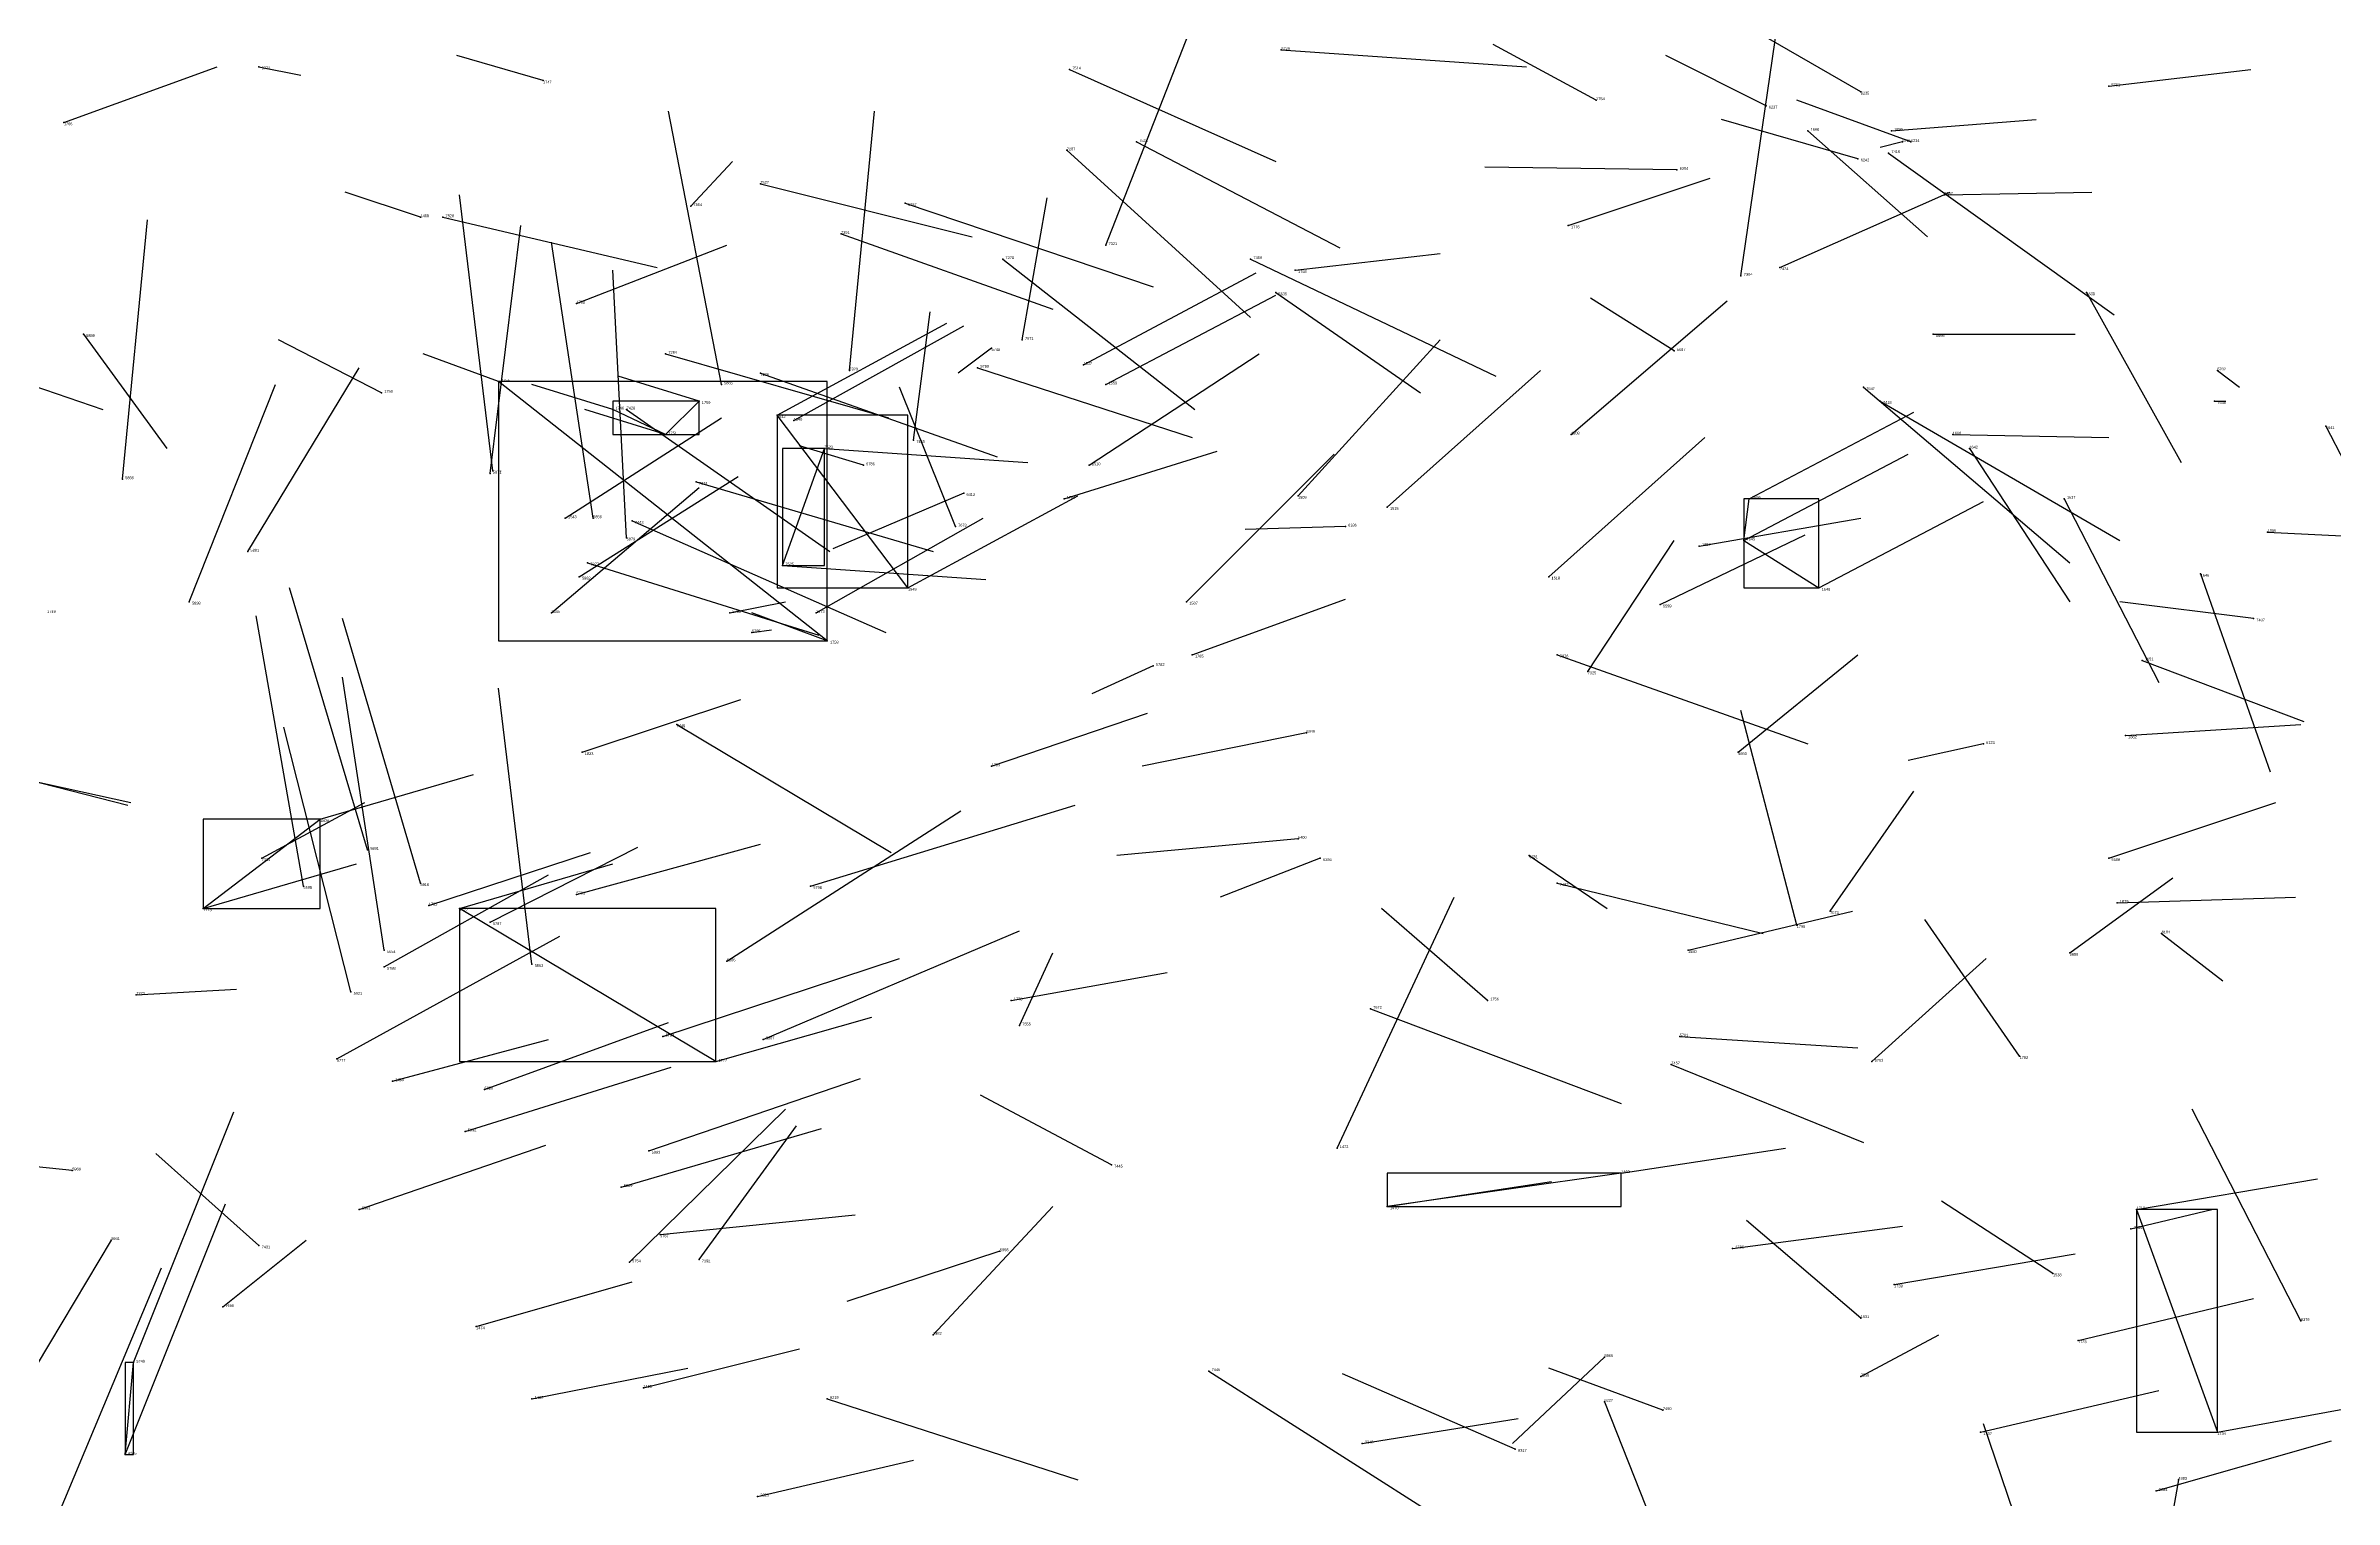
# Model space of a CAD drawing. Extents: x 59.1 to 70.8, y 600.3 to 605.1.
# Drawn here: x 65.416 to 66.237, y 603.848 to 604.37 of the extents above; entities that cross this region are included whole.
import ezdxf

# ---------------------------------------------------------------- set-up
doc = ezdxf.new("R2010")
doc.units = 0
for name, color, linetype in [('Clients', 3, 'CONTINUOUS'), ('Facilities', 3, 'CONTINUOUS'), ('Facilities_lines', 3, 'CONTINUOUS'), ('Min_max_boxes', 1, 'CONTINUOUS'), ('Normals', 1, 'CONTINUOUS'), ('Source_points', 5, 'CONTINUOUS'), ('Text', 3, 'CONTINUOUS')]:
    doc.layers.add(name, color=color, linetype=linetype)

msp = doc.modelspace()

# ---------------------------------------------------------------- linework, layer by layer
at = {"layer": 'Clients', "color": 5}
for p in [(65.578, 604.249, 448.12), (65.619, 604.239, 448.175), (65.65, 604.242, 448.258), (65.678, 604.237, 453.11), (65.695, 604.225, 459.236), (66.027, 604.207, 452.821), (66.052, 604.175, 452.871), (65.514, 604.092, 449.782), (65.564, 604.06, 449.719), (65.897, 603.953, 449.415), (65.447, 603.897, 456.774), (66.195, 603.872, 449.218)]:
    msp.add_point(p, dxfattribs=at)
at = {"layer": 'Facilities', "color": 3}
for p in [(65.492, 604.362, 454.854), (65.783, 604.361, 459.097), (65.859, 604.368, 455.672), (65.594, 604.357, 448.176), (66.067, 604.353, 457.383), (66.156, 604.355, 453.705), (65.972, 604.35, 448.354), (66.033, 604.348, 457.433), (65.422, 604.342, 449.6), (66.048, 604.339, 452.755), (66.078, 604.339, 449.486), (65.782, 604.332, 458.79), (65.807, 604.335, 459.158), (66.066, 604.329, 457.055), (66.077, 604.331, 460.381), (66.082, 604.335, 454.97), (66.085, 604.335, 457.016), (65.672, 604.32, 459.078), (66.001, 604.325, 456.969), (65.647, 604.312, 462.755), (65.724, 604.313, 454.578), (66.097, 604.316, 449.425), (65.55, 604.308, 447.998), (65.558, 604.308, 459.004), (65.962, 604.305, 449.51), (65.701, 604.302, 458.85), (65.796, 604.298, 462.051), (65.759, 604.293, 458.785), (65.848, 604.293, 460.836), (65.864, 604.289, 449.218), (66.024, 604.287, 462.004), (66.038, 604.29, 460.194), (65.857, 604.281, 453.94), (66.148, 604.281, 452.707), (65.606, 604.277, 449.58), (65.429, 604.266, 454.482), (65.766, 604.264, 460.349), (66.093, 604.266, 453.753), (65.638, 604.259, 458.89), (65.75, 604.254, 454.58), (65.755, 604.261, 454.812), (65.788, 604.255, 453.085), (66, 604.26, 453.698), (65.658, 604.248, 453.472), (65.672, 604.252, 458.762), (65.704, 604.253, 462.03), (65.796, 604.248, 453.016), (66.068, 604.247, 459.128), (66.195, 604.253, 454.879), (65.536, 604.245, 448.245), (65.624, 604.239, 461.219), (66.074, 604.242, 460.296), (66.194, 604.242, 462.681), (65.638, 604.23, 448.2), (65.684, 604.235, 453.041), (65.963, 604.23, 452.903), (66.1, 604.23, 452.839), (66.234, 604.233, 452.658), (65.727, 604.228, 460.316), (66.106, 604.225, 452.767), (65.443, 604.214, 453.3), (65.575, 604.216, 453.296), (65.576, 604.217, 453.369), (65.649, 604.213, 458.841), (65.709, 604.219, 454.819), (65.79, 604.219, 452.956), (65.745, 604.209, 457.13), (65.781, 604.207, 449.341), (65.865, 604.208, 452.961), (66.14, 604.207, 452.703), (65.602, 604.2, 453.157), (65.612, 604.2, 453.409), (65.626, 604.199, 461.757), (65.742, 604.197, 460.409), (65.882, 604.197, 457.423), (65.897, 604.204, 452.889), (65.624, 604.193, 453.31), (66.009, 604.19, 449.4), (66.025, 604.192, 452.847), (66.213, 604.195, 449.151), (65.488, 604.188, 453.24), (65.61, 604.184, 458.891), (65.68, 604.183, 459.224), (66.189, 604.18, 452.641), (65.607, 604.179, 453.227), (65.725, 604.175, 453.09), (65.955, 604.179, 452.932), (65.467, 604.17, 453.247), (65.597, 604.166, 453.225), (65.661, 604.166, 454.799), (65.692, 604.166, 453.071), (65.825, 604.17, 452.953), (65.995, 604.169, 453.996), (66.208, 604.164, 460.682), (65.669, 604.159, 454.729), (65.696, 604.156, 448.106), (65.827, 604.151, 449.418), (65.958, 604.151, 460.617), (66.168, 604.149, 452.718), (65.813, 604.147, 454.728), (65.969, 604.145, 462.154), (65.642, 604.126, 461.266), (65.868, 604.123, 457.012), (65.608, 604.116, 449.748), (66.023, 604.116, 453.969), (66.111, 604.119, 457.513), (66.162, 604.122, 449.285), (65.755, 604.111, 449.536), (65.865, 604.085, 456.934), (65.493, 604.078, 462.518), (65.531, 604.081, 454.099), (65.873, 604.078, 457.363), (65.948, 604.079, 454.596), (66.156, 604.078, 453.88), (65.508, 604.068, 453.95), (65.55, 604.069, 454.18), (65.606, 604.065, 454.736), (65.69, 604.068, 454.404), (65.958, 604.069, 460.69), (65.472, 604.06, 449.769), (65.553, 604.061, 449.594), (66.056, 604.059, 462.105), (66.159, 604.062, 449.129), (65.575, 604.055, 454.781), (66.044, 604.054, 448.521), (66.175, 604.051, 458.352), (65.537, 604.045, 453.964), (65.66, 604.041, 454.26), (66.005, 604.045, 449.371), (66.142, 604.044, 453.774), (65.537, 604.039, 454.874), (65.59, 604.04, 454.01), (65.448, 604.029, 459.244), (65.525, 604.03, 454.061), (65.762, 604.027, 449.575), (65.891, 604.024, 460.487), (65.933, 604.027, 448.23), (65.765, 604.018, 462.608), (65.637, 604.014, 454.581), (65.673, 604.013, 454.478), (66.002, 604.014, 454.495), (65.52, 604.006, 454.548), (65.656, 604.005, 449.663), (65.999, 604.004, 460.681), (66.071, 604.005, 453.886), (66.124, 604.007, 448.39), (65.54, 603.998, 449.717), (65.573, 603.995, 454.77), (65.566, 603.98, 454.714), (65.632, 603.973, 454.596), (65.798, 603.968, 460.422), (65.879, 603.974, 448.493), (65.425, 603.966, 454.509), (65.622, 603.96, 454.654), (65.981, 603.965, 449.344), (65.528, 603.952, 454.71), (66.166, 603.952, 449.179), (65.636, 603.943, 456.786), (66.164, 603.945, 462.516), (65.439, 603.941, 457.187), (65.492, 603.939, 460.458), (65.65, 603.934, 459.342), (65.758, 603.937, 457.153), (66.021, 603.938, 449.304), (65.625, 603.933, 456.759), (66.136, 603.929, 448.346), (66.079, 603.925, 449.293), (65.479, 603.917, 462.521), (65.57, 603.91, 449.675), (66.067, 603.913, 448.317), (66.225, 603.912, 454.46), (65.734, 603.907, 459.333), (66.145, 603.905, 449.219), (65.833, 603.894, 460.65), (65.975, 603.899, 457.465), (65.63, 603.888, 449.664), (66.067, 603.892, 462.663), (65.59, 603.884, 449.7), (65.696, 603.884, 458.352), (65.975, 603.883, 458.387), (65.996, 603.88, 460.68), (65.888, 603.868, 449.484), (66.11, 603.872, 449.292), (65.444, 603.864, 456.788), (65.943, 603.866, 460.621), (66.181, 603.855, 457.532), (65.671, 603.849, 449.662), (66.173, 603.851, 449.286)]:
    msp.add_point(p, dxfattribs=at)
at = {"layer": 'Facilities_lines', "color": 3}
for p, q in [((65.696, 604.156, 448.106), (65.578, 604.249, 448.12)), ((65.638, 604.23, 448.2), (65.619, 604.239, 448.175)), ((65.638, 604.23, 448.2), (65.65, 604.242, 448.258)), ((65.725, 604.175, 453.09), (65.678, 604.237, 453.11)), ((65.68, 604.183, 459.224), (65.695, 604.225, 459.236)), ((66.025, 604.192, 452.847), (66.027, 604.207, 452.821)), ((66.025, 604.192, 452.847), (66.052, 604.175, 452.871)), ((65.472, 604.06, 449.769), (65.514, 604.092, 449.782)), ((65.656, 604.005, 449.663), (65.564, 604.06, 449.719)), ((65.981, 603.965, 449.344), (65.897, 603.953, 449.415)), ((66.166, 603.952, 449.179), (66.195, 603.872, 449.218)), ((65.444, 603.864, 456.788), (65.447, 603.897, 456.774))]:
    msp.add_line(p, q, dxfattribs=at)
at = {"layer": 'Min_max_boxes', "color": 1}
for p, q in [((65.696, 604.249, 448.106), (65.578, 604.249, 448.106)), ((65.578, 604.249, 448.106), (65.578, 604.156, 448.106)), ((65.696, 604.249, 448.12), (65.578, 604.249, 448.12)), ((65.578, 604.249, 448.12), (65.578, 604.156, 448.12)), ((65.578, 604.249, 448.106), (65.578, 604.249, 448.12)), ((65.696, 604.156, 448.106), (65.696, 604.249, 448.106)), ((65.696, 604.156, 448.12), (65.696, 604.249, 448.12)), ((65.696, 604.249, 448.106), (65.696, 604.249, 448.12)), ((65.65, 604.242, 448.175), (65.619, 604.242, 448.175)), ((65.619, 604.242, 448.175), (65.619, 604.23, 448.175)), ((65.65, 604.242, 448.258), (65.619, 604.242, 448.258)), ((65.619, 604.242, 448.258), (65.619, 604.23, 448.258)), ((65.619, 604.242, 448.175), (65.619, 604.242, 448.258)), ((65.65, 604.23, 448.175), (65.65, 604.242, 448.175)), ((65.65, 604.23, 448.258), (65.65, 604.242, 448.258)), ((65.65, 604.242, 448.175), (65.65, 604.242, 448.258)), ((65.619, 604.23, 448.175), (65.65, 604.23, 448.175)), ((65.619, 604.23, 448.258), (65.65, 604.23, 448.258)), ((65.619, 604.23, 448.175), (65.619, 604.23, 448.258)), ((65.65, 604.23, 448.175), (65.65, 604.23, 448.258)), ((65.725, 604.237, 453.09), (65.678, 604.237, 453.09)), ((65.678, 604.237, 453.09), (65.678, 604.175, 453.09)), ((65.725, 604.237, 453.11), (65.678, 604.237, 453.11)), ((65.678, 604.237, 453.11), (65.678, 604.175, 453.11)), ((65.678, 604.237, 453.09), (65.678, 604.237, 453.11)), ((65.725, 604.175, 453.09), (65.725, 604.237, 453.09)), ((65.725, 604.175, 453.11), (65.725, 604.237, 453.11)), ((65.725, 604.237, 453.09), (65.725, 604.237, 453.11)), ((65.695, 604.225, 459.224), (65.68, 604.225, 459.224)), ((65.68, 604.225, 459.224), (65.68, 604.183, 459.224)), ((65.695, 604.225, 459.236), (65.68, 604.225, 459.236)), ((65.68, 604.225, 459.236), (65.68, 604.183, 459.236)), ((65.68, 604.225, 459.224), (65.68, 604.225, 459.236)), ((65.695, 604.183, 459.224), (65.695, 604.225, 459.224)), ((65.695, 604.183, 459.236), (65.695, 604.225, 459.236)), ((65.695, 604.225, 459.224), (65.695, 604.225, 459.236)), ((66.052, 604.207, 452.821), (66.025, 604.207, 452.821)), ((66.025, 604.207, 452.821), (66.025, 604.175, 452.821)), ((66.052, 604.207, 452.871), (66.025, 604.207, 452.871)), ((66.025, 604.207, 452.871), (66.025, 604.175, 452.871)), ((66.025, 604.207, 452.821), (66.025, 604.207, 452.871)), ((66.052, 604.175, 452.821), (66.052, 604.207, 452.821)), ((66.052, 604.175, 452.871), (66.052, 604.207, 452.871)), ((66.052, 604.207, 452.821), (66.052, 604.207, 452.871)), ((65.68, 604.183, 459.224), (65.695, 604.183, 459.224)), ((65.68, 604.183, 459.236), (65.695, 604.183, 459.236)), ((65.68, 604.183, 459.224), (65.68, 604.183, 459.236)), ((65.695, 604.183, 459.224), (65.695, 604.183, 459.236)), ((65.678, 604.175, 453.09), (65.725, 604.175, 453.09)), ((65.678, 604.175, 453.11), (65.725, 604.175, 453.11)), ((65.678, 604.175, 453.09), (65.678, 604.175, 453.11)), ((65.725, 604.175, 453.09), (65.725, 604.175, 453.11)), ((66.025, 604.175, 452.821), (66.052, 604.175, 452.821)), ((66.025, 604.175, 452.871), (66.052, 604.175, 452.871)), ((66.025, 604.175, 452.821), (66.025, 604.175, 452.871)), ((66.052, 604.175, 452.821), (66.052, 604.175, 452.871)), ((65.578, 604.156, 448.106), (65.696, 604.156, 448.106)), ((65.578, 604.156, 448.12), (65.696, 604.156, 448.12)), ((65.578, 604.156, 448.106), (65.578, 604.156, 448.12)), ((65.696, 604.156, 448.106), (65.696, 604.156, 448.12)), ((65.514, 604.092, 449.769), (65.472, 604.092, 449.769)), ((65.472, 604.092, 449.769), (65.472, 604.06, 449.769)), ((65.514, 604.092, 449.782), (65.472, 604.092, 449.782)), ((65.472, 604.092, 449.782), (65.472, 604.06, 449.782)), ((65.472, 604.092, 449.769), (65.472, 604.092, 449.782)), ((65.514, 604.06, 449.769), (65.514, 604.092, 449.769)), ((65.514, 604.06, 449.782), (65.514, 604.092, 449.782)), ((65.514, 604.092, 449.769), (65.514, 604.092, 449.782)), ((65.472, 604.06, 449.769), (65.514, 604.06, 449.769)), ((65.472, 604.06, 449.782), (65.514, 604.06, 449.782)), ((65.472, 604.06, 449.769), (65.472, 604.06, 449.782)), ((65.514, 604.06, 449.769), (65.514, 604.06, 449.782)), ((65.656, 604.06, 449.663), (65.564, 604.06, 449.663)), ((65.564, 604.06, 449.663), (65.564, 604.005, 449.663)), ((65.656, 604.06, 449.719), (65.564, 604.06, 449.719)), ((65.564, 604.06, 449.719), (65.564, 604.005, 449.719)), ((65.564, 604.06, 449.663), (65.564, 604.06, 449.719)), ((65.656, 604.005, 449.663), (65.656, 604.06, 449.663)), ((65.656, 604.005, 449.719), (65.656, 604.06, 449.719)), ((65.656, 604.06, 449.663), (65.656, 604.06, 449.719)), ((65.564, 604.005, 449.663), (65.656, 604.005, 449.663)), ((65.564, 604.005, 449.719), (65.656, 604.005, 449.719)), ((65.564, 604.005, 449.663), (65.564, 604.005, 449.719)), ((65.656, 604.005, 449.663), (65.656, 604.005, 449.719)), ((65.981, 603.965, 449.344), (65.897, 603.965, 449.344)), ((65.897, 603.965, 449.344), (65.897, 603.953, 449.344)), ((65.981, 603.965, 449.415), (65.897, 603.965, 449.415)), ((65.897, 603.965, 449.415), (65.897, 603.953, 449.415)), ((65.897, 603.965, 449.344), (65.897, 603.965, 449.415)), ((65.981, 603.953, 449.344), (65.981, 603.965, 449.344)), ((65.981, 603.953, 449.415), (65.981, 603.965, 449.415)), ((65.981, 603.965, 449.344), (65.981, 603.965, 449.415)), ((65.897, 603.953, 449.344), (65.981, 603.953, 449.344)), ((65.897, 603.953, 449.415), (65.981, 603.953, 449.415)), ((65.897, 603.953, 449.344), (65.897, 603.953, 449.415)), ((65.981, 603.953, 449.344), (65.981, 603.953, 449.415)), ((66.195, 603.952, 449.179), (66.166, 603.952, 449.179)), ((66.166, 603.952, 449.179), (66.166, 603.872, 449.179)), ((66.195, 603.952, 449.218), (66.166, 603.952, 449.218)), ((66.166, 603.952, 449.218), (66.166, 603.872, 449.218)), ((66.166, 603.952, 449.179), (66.166, 603.952, 449.218)), ((66.195, 603.872, 449.179), (66.195, 603.952, 449.179)), ((66.195, 603.872, 449.218), (66.195, 603.952, 449.218)), ((66.195, 603.952, 449.179), (66.195, 603.952, 449.218)), ((65.447, 603.897, 456.774), (65.444, 603.897, 456.774)), ((65.444, 603.897, 456.774), (65.444, 603.864, 456.774)), ((65.447, 603.897, 456.788), (65.444, 603.897, 456.788)), ((65.444, 603.897, 456.788), (65.444, 603.864, 456.788)), ((65.444, 603.897, 456.774), (65.444, 603.897, 456.788)), ((65.447, 603.864, 456.774), (65.447, 603.897, 456.774)), ((65.447, 603.864, 456.788), (65.447, 603.897, 456.788)), ((65.447, 603.897, 456.774), (65.447, 603.897, 456.788)), ((66.166, 603.872, 449.179), (66.195, 603.872, 449.179)), ((66.166, 603.872, 449.218), (66.195, 603.872, 449.218)), ((66.166, 603.872, 449.179), (66.166, 603.872, 449.218)), ((66.195, 603.872, 449.179), (66.195, 603.872, 449.218)), ((65.444, 603.864, 456.774), (65.447, 603.864, 456.774)), ((65.444, 603.864, 456.788), (65.447, 603.864, 456.788)), ((65.444, 603.864, 456.774), (65.444, 603.864, 456.788)), ((65.447, 603.864, 456.774), (65.447, 603.864, 456.788))]:
    msp.add_line(p, q, dxfattribs=at)
at = {"layer": 'Normals', "color": 1}
for p, q in [((66.024, 604.287, 462.004), (66.038, 604.383, 462.027)), ((65.796, 604.298, 462.051), (65.827, 604.377, 462.104)), ((65.972, 604.35, 448.354), (65.935, 604.37, 448.445)), ((66.067, 604.353, 457.383), (66.034, 604.372, 457.475)), ((65.422, 604.342, 449.6), (65.477, 604.362, 449.681)), ((65.492, 604.362, 454.854), (65.507, 604.359, 454.953)), ((65.594, 604.357, 448.176), (65.563, 604.366, 448.271)), ((65.783, 604.361, 459.097), (65.857, 604.328, 459.156)), ((65.859, 604.368, 455.672), (65.947, 604.362, 455.718)), ((66.033, 604.348, 457.433), (65.997, 604.366, 457.525)), ((66.156, 604.355, 453.705), (66.207, 604.361, 453.791)), ((65.658, 604.248, 453.472), (65.639, 604.346, 453.481)), ((65.704, 604.253, 462.03), (65.713, 604.346, 462.065)), ((66.085, 604.335, 457.016), (66.044, 604.35, 457.106)), ((66.066, 604.329, 457.055), (66.017, 604.343, 457.141)), ((66.048, 604.339, 452.755), (66.091, 604.301, 452.837)), ((66.078, 604.339, 449.486), (66.13, 604.343, 449.571)), ((65.647, 604.312, 462.755), (65.662, 604.328, 462.853)), ((65.782, 604.332, 458.79), (65.848, 604.272, 458.836)), ((65.807, 604.335, 459.158), (65.88, 604.297, 459.214)), ((66.082, 604.335, 454.97), (66.074, 604.333, 455.07)), ((66.077, 604.331, 460.381), (66.158, 604.273, 460.373)), ((65.672, 604.32, 459.078), (65.748, 604.301, 459.14)), ((66.001, 604.325, 456.969), (65.932, 604.326, 457.042)), ((65.962, 604.305, 449.51), (66.013, 604.322, 449.594)), ((65.55, 604.308, 447.998), (65.523, 604.317, 448.094)), ((65.576, 604.217, 453.369), (65.564, 604.316, 453.378)), ((65.724, 604.313, 454.578), (65.813, 604.283, 454.545)), ((65.766, 604.264, 460.349), (65.775, 604.315, 460.435)), ((66.038, 604.29, 460.194), (66.099, 604.317, 460.268)), ((66.097, 604.316, 449.425), (66.15, 604.317, 449.51)), ((65.443, 604.214, 453.3), (65.452, 604.307, 453.336)), ((65.558, 604.308, 459.004), (65.635, 604.29, 459.065)), ((65.575, 604.216, 453.296), (65.586, 604.305, 453.34)), ((65.612, 604.2, 453.409), (65.597, 604.299, 453.416)), ((65.606, 604.277, 449.58), (65.66, 604.298, 449.661)), ((65.701, 604.302, 458.85), (65.777, 604.275, 458.909)), ((65.864, 604.289, 449.218), (65.916, 604.295, 449.303)), ((65.624, 604.193, 453.31), (65.619, 604.289, 453.338)), ((65.759, 604.293, 458.785), (65.828, 604.239, 458.833)), ((65.788, 604.255, 453.085), (65.85, 604.288, 453.156)), ((65.848, 604.293, 460.836), (65.936, 604.251, 460.858)), ((65.796, 604.248, 453.016), (65.857, 604.28, 453.088)), ((65.857, 604.281, 453.94), (65.909, 604.245, 454.017)), ((66, 604.26, 453.698), (65.97, 604.279, 453.792)), ((66.148, 604.281, 452.707), (66.182, 604.22, 452.778)), ((65.727, 604.228, 460.316), (65.733, 604.274, 460.405)), ((65.963, 604.23, 452.903), (66.019, 604.278, 452.97)), ((65.351, 604.268, 455.786), (65.436, 604.239, 455.829)), ((65.429, 604.266, 454.482), (65.459, 604.225, 454.568)), ((65.536, 604.245, 448.245), (65.499, 604.264, 448.336)), ((65.678, 604.237, 453.11), (65.739, 604.27, 453.182)), ((65.684, 604.235, 453.041), (65.745, 604.269, 453.112)), ((65.865, 604.208, 452.961), (65.916, 604.264, 453.027)), ((66.093, 604.266, 453.753), (66.144, 604.266, 453.839)), ((65.488, 604.188, 453.24), (65.528, 604.254, 453.303)), ((65.578, 604.249, 448.12), (65.551, 604.259, 448.216)), ((65.638, 604.259, 458.89), (65.718, 604.236, 458.945)), ((65.755, 604.261, 454.812), (65.743, 604.252, 454.911)), ((65.75, 604.254, 454.58), (65.827, 604.229, 454.522)), ((65.79, 604.219, 452.956), (65.851, 604.259, 453.024)), ((65.467, 604.17, 453.247), (65.498, 604.248, 453.302)), ((65.619, 604.239, 448.175), (65.59, 604.248, 448.27)), ((65.65, 604.242, 448.258), (65.621, 604.251, 448.353)), ((65.672, 604.252, 458.762), (65.757, 604.222, 458.805)), ((65.742, 604.197, 460.409), (65.722, 604.247, 460.494)), ((65.897, 604.204, 452.889), (65.952, 604.253, 452.957)), ((66.068, 604.247, 459.128), (66.142, 604.184, 459.152)), ((66.195, 604.253, 454.879), (66.203, 604.247, 454.978)), ((65.638, 604.23, 448.2), (65.609, 604.239, 448.295)), ((65.624, 604.239, 461.219), (65.697, 604.188, 461.264)), ((66.027, 604.207, 452.821), (66.086, 604.238, 452.895)), ((66.074, 604.242, 460.296), (66.16, 604.192, 460.309)), ((66.194, 604.242, 462.681), (66.198, 604.242, 462.781)), ((65.602, 604.2, 453.157), (65.658, 604.236, 453.232)), ((66.1, 604.23, 452.839), (66.156, 604.229, 452.922)), ((66.234, 604.233, 452.658), (66.267, 604.169, 452.728)), ((65.709, 604.219, 454.819), (65.686, 604.226, 454.916)), ((65.695, 604.225, 459.236), (65.768, 604.22, 459.304)), ((65.781, 604.207, 449.341), (65.836, 604.224, 449.423)), ((65.825, 604.17, 452.953), (65.878, 604.223, 453.019)), ((65.955, 604.179, 452.932), (66.011, 604.229, 452.998)), ((66.025, 604.192, 452.847), (66.084, 604.223, 452.921)), ((66.106, 604.225, 452.767), (66.142, 604.17, 452.842)), ((65.607, 604.179, 453.227), (65.664, 604.215, 453.301)), ((65.649, 604.213, 458.841), (65.734, 604.188, 458.888)), ((65.597, 604.166, 453.225), (65.65, 604.211, 453.297)), ((65.745, 604.209, 457.13), (65.698, 604.189, 457.216)), ((65.725, 604.175, 453.09), (65.786, 604.208, 453.162)), ((66.052, 604.175, 452.871), (66.111, 604.206, 452.945)), ((66.14, 604.207, 452.703), (66.174, 604.141, 452.77)), ((65.626, 604.199, 461.757), (65.717, 604.159, 461.743)), ((65.692, 604.166, 453.071), (65.752, 604.2, 453.143)), ((65.882, 604.197, 457.423), (65.846, 604.196, 457.516)), ((66.009, 604.19, 449.4), (66.067, 604.2, 449.481)), ((65.969, 604.145, 462.154), (66, 604.192, 462.237)), ((65.995, 604.169, 453.996), (66.047, 604.194, 454.077)), ((66.213, 604.195, 449.151), (66.272, 604.192, 449.231)), ((65.61, 604.184, 458.891), (65.693, 604.158, 458.941)), ((65.68, 604.183, 459.224), (65.753, 604.178, 459.292)), ((66.189, 604.18, 452.641), (66.214, 604.109, 452.706)), ((65.531, 604.081, 454.099), (65.503, 604.175, 454.116)), ((65.508, 604.068, 453.95), (65.491, 604.165, 453.97)), ((65.55, 604.069, 454.18), (65.522, 604.164, 454.194)), ((65.661, 604.166, 454.799), (65.681, 604.17, 454.897)), ((65.696, 604.156, 448.106), (65.669, 604.166, 448.202)), ((65.827, 604.151, 449.418), (65.882, 604.171, 449.499)), ((66.208, 604.164, 460.682), (66.16, 604.17, 460.769)), ((65.669, 604.159, 454.729), (65.676, 604.16, 454.829)), ((65.958, 604.151, 460.617), (66.048, 604.119, 460.588)), ((66.023, 604.116, 453.969), (66.066, 604.151, 454.052)), ((66.168, 604.149, 452.718), (66.226, 604.127, 452.796)), ((65.537, 604.045, 453.964), (65.522, 604.143, 453.979)), ((65.59, 604.04, 454.01), (65.578, 604.139, 454.022)), ((65.813, 604.147, 454.728), (65.791, 604.137, 454.825)), ((65.608, 604.116, 449.748), (65.665, 604.135, 449.828)), ((66.044, 604.054, 448.521), (66.024, 604.131, 448.582)), ((65.525, 604.03, 454.061), (65.501, 604.125, 454.082)), ((65.642, 604.126, 461.266), (65.719, 604.08, 461.311)), ((65.755, 604.111, 449.536), (65.811, 604.13, 449.616)), ((65.868, 604.123, 457.012), (65.809, 604.111, 457.092)), ((66.162, 604.122, 449.285), (66.225, 604.126, 449.363)), ((65.364, 604.116, 455.813), (65.446, 604.098, 455.867)), ((65.367, 604.117, 455.755), (65.445, 604.097, 455.814)), ((66.111, 604.119, 457.513), (66.084, 604.113, 457.609)), ((65.514, 604.092, 449.782), (65.569, 604.108, 449.864)), ((65.493, 604.078, 462.518), (65.53, 604.098, 462.609)), ((66.056, 604.059, 462.105), (66.086, 604.102, 462.19)), ((66.156, 604.078, 453.88), (66.216, 604.098, 453.958)), ((65.66, 604.041, 454.26), (65.744, 604.095, 454.268)), ((65.69, 604.068, 454.404), (65.785, 604.097, 454.414)), ((65.575, 604.055, 454.781), (65.628, 604.082, 454.862)), ((65.606, 604.065, 454.736), (65.672, 604.083, 454.809)), ((65.865, 604.085, 456.934), (65.8, 604.079, 457.01)), ((65.472, 604.06, 449.769), (65.527, 604.076, 449.851)), ((65.553, 604.061, 449.594), (65.611, 604.08, 449.673)), ((65.564, 604.06, 449.719), (65.619, 604.076, 449.801)), ((65.873, 604.078, 457.363), (65.837, 604.064, 457.455)), ((65.948, 604.079, 454.596), (65.976, 604.06, 454.69)), ((65.537, 604.039, 454.874), (65.596, 604.072, 454.948)), ((65.958, 604.069, 460.69), (66.032, 604.051, 460.625)), ((66.142, 604.044, 453.774), (66.179, 604.071, 453.863)), ((65.879, 603.974, 448.493), (65.921, 604.064, 448.484)), ((65.933, 604.027, 448.23), (65.895, 604.06, 448.316)), ((66.005, 604.045, 449.371), (66.064, 604.059, 449.451)), ((66.159, 604.062, 449.129), (66.223, 604.064, 449.206)), ((65.52, 604.006, 454.548), (65.6, 604.05, 454.589)), ((65.673, 604.013, 454.478), (65.765, 604.052, 454.485)), ((66.124, 604.007, 448.39), (66.09, 604.056, 448.471)), ((66.175, 604.051, 458.352), (66.197, 604.034, 458.448)), ((65.637, 604.014, 454.581), (65.722, 604.042, 454.626)), ((65.765, 604.018, 462.608), (65.777, 604.044, 462.704)), ((66.071, 604.005, 453.886), (66.112, 604.042, 453.969)), ((65.762, 604.027, 449.575), (65.818, 604.037, 449.657)), ((65.448, 604.029, 459.244), (65.484, 604.031, 459.337)), ((65.891, 604.024, 460.487), (65.981, 603.99, 460.46)), ((65.573, 603.995, 454.77), (65.639, 604.019, 454.841)), ((65.656, 604.005, 449.663), (65.712, 604.021, 449.745)), ((65.54, 603.998, 449.717), (65.596, 604.013, 449.798)), ((66.002, 604.014, 454.495), (66.066, 604.01, 454.572)), ((65.566, 603.98, 454.714), (65.64, 604.003, 454.777)), ((65.999, 604.004, 460.681), (66.068, 603.976, 460.614)), ((65.632, 603.973, 454.596), (65.708, 603.999, 454.656)), ((65.798, 603.968, 460.422), (65.751, 603.993, 460.507)), ((65.447, 603.897, 456.774), (65.483, 603.987, 456.751)), ((65.625, 603.933, 456.759), (65.681, 603.988, 456.697)), ((66.225, 603.912, 454.46), (66.186, 603.988, 454.408)), ((65.528, 603.952, 454.71), (65.595, 603.975, 454.78)), ((65.622, 603.96, 454.654), (65.694, 603.981, 454.72)), ((65.65, 603.934, 459.342), (65.685, 603.982, 459.423)), ((65.425, 603.966, 454.509), (65.355, 603.973, 454.58)), ((65.492, 603.939, 460.458), (65.455, 603.972, 460.545)), ((65.981, 603.965, 449.344), (66.04, 603.974, 449.424)), ((65.897, 603.953, 449.415), (65.956, 603.962, 449.495)), ((66.166, 603.952, 449.179), (66.231, 603.963, 449.254)), ((65.444, 603.864, 456.788), (65.48, 603.954, 456.765)), ((65.636, 603.943, 456.786), (65.706, 603.95, 456.715)), ((65.734, 603.907, 459.333), (65.777, 603.953, 459.411)), ((66.136, 603.929, 448.346), (66.096, 603.955, 448.434)), ((66.164, 603.945, 462.516), (66.193, 603.952, 462.611)), ((66.021, 603.938, 449.304), (66.082, 603.946, 449.383)), ((66.067, 603.913, 448.317), (66.026, 603.948, 448.402)), ((65.439, 603.941, 457.187), (65.408, 603.889, 457.267)), ((65.479, 603.917, 462.521), (65.509, 603.941, 462.613)), ((65.758, 603.937, 457.153), (65.703, 603.919, 457.235)), ((66.079, 603.925, 449.293), (66.144, 603.936, 449.368)), ((65.419, 603.84, 456.728), (65.457, 603.931, 456.709)), ((65.57, 603.91, 449.675), (65.626, 603.926, 449.756)), ((66.145, 603.905, 449.219), (66.208, 603.92, 449.295)), ((65.63, 603.888, 449.664), (65.686, 603.902, 449.746)), ((66.067, 603.892, 462.663), (66.095, 603.907, 462.758)), ((65.59, 603.884, 449.7), (65.646, 603.895, 449.782)), ((65.833, 603.894, 460.65), (65.913, 603.843, 460.618)), ((65.943, 603.866, 460.621), (65.881, 603.893, 460.695)), ((65.975, 603.899, 457.465), (65.942, 603.868, 457.554)), ((65.996, 603.88, 460.68), (65.955, 603.895, 460.77)), ((66.11, 603.872, 449.292), (66.174, 603.887, 449.367)), ((65.696, 603.884, 458.352), (65.786, 603.855, 458.385)), ((65.888, 603.868, 449.484), (65.944, 603.877, 449.566)), ((65.975, 603.883, 458.387), (65.992, 603.84, 458.476)), ((66.195, 603.872, 449.218), (66.26, 603.884, 449.293)), ((66.122, 603.843, 460.944), (66.111, 603.875, 461.038)), ((66.173, 603.851, 449.286), (66.236, 603.869, 449.362)), ((65.671, 603.849, 449.662), (65.727, 603.862, 449.744)), ((66.181, 603.855, 457.532), (66.174, 603.815, 457.623))]:
    msp.add_line(p, q, dxfattribs=at)
at = {"layer": 'Source_points', "color": 5}
for p in [(65.492, 604.362, 454.854), (65.783, 604.361, 459.097), (65.859, 604.368, 455.672), (65.594, 604.357, 448.176), (66.067, 604.353, 457.383), (66.156, 604.355, 453.705), (65.972, 604.35, 448.354), (66.033, 604.348, 457.433), (65.422, 604.342, 449.6), (66.048, 604.339, 452.755), (66.078, 604.339, 449.486), (65.782, 604.332, 458.79), (65.807, 604.335, 459.158), (66.066, 604.329, 457.055), (66.077, 604.331, 460.381), (66.082, 604.335, 454.97), (66.085, 604.335, 457.016), (65.672, 604.32, 459.078), (66.001, 604.325, 456.969), (65.647, 604.312, 462.755), (65.724, 604.313, 454.578), (66.097, 604.316, 449.425), (65.55, 604.308, 447.998), (65.558, 604.308, 459.004), (65.962, 604.305, 449.51), (65.701, 604.302, 458.85), (65.796, 604.298, 462.051), (65.759, 604.293, 458.785), (65.848, 604.293, 460.836), (65.864, 604.289, 449.218), (66.024, 604.287, 462.004), (66.038, 604.29, 460.194), (65.857, 604.281, 453.94), (66.148, 604.281, 452.707), (65.606, 604.277, 449.58), (65.429, 604.266, 454.482), (65.766, 604.264, 460.349), (66.093, 604.266, 453.753), (65.638, 604.259, 458.89), (65.75, 604.254, 454.58), (65.755, 604.261, 454.812), (65.788, 604.255, 453.085), (66, 604.26, 453.698), (65.578, 604.249, 448.12), (65.658, 604.248, 453.472), (65.672, 604.252, 458.762), (65.704, 604.253, 462.03), (65.796, 604.248, 453.016), (66.068, 604.247, 459.128), (66.195, 604.253, 454.879), (65.536, 604.245, 448.245), (65.619, 604.239, 448.175), (65.624, 604.239, 461.219), (65.65, 604.242, 448.258), (66.074, 604.242, 460.296), (66.194, 604.242, 462.681), (65.638, 604.23, 448.2), (65.678, 604.237, 453.11), (65.684, 604.235, 453.041), (65.963, 604.23, 452.903), (66.1, 604.23, 452.839), (66.234, 604.233, 452.658), (65.695, 604.225, 459.236), (65.727, 604.228, 460.316), (66.106, 604.225, 452.767), (65.443, 604.214, 453.3), (65.575, 604.216, 453.296), (65.576, 604.217, 453.369), (65.649, 604.213, 458.841), (65.709, 604.219, 454.819), (65.79, 604.219, 452.956), (65.745, 604.209, 457.13), (65.781, 604.207, 449.341), (65.865, 604.208, 452.961), (66.027, 604.207, 452.821), (66.14, 604.207, 452.703), (65.602, 604.2, 453.157), (65.612, 604.2, 453.409), (65.626, 604.199, 461.757), (65.742, 604.197, 460.409), (65.882, 604.197, 457.423), (65.897, 604.204, 452.889), (65.624, 604.193, 453.31), (66.009, 604.19, 449.4), (66.025, 604.192, 452.847), (66.213, 604.195, 449.151), (65.488, 604.188, 453.24), (65.61, 604.184, 458.891), (65.68, 604.183, 459.224), (66.189, 604.18, 452.641), (65.607, 604.179, 453.227), (65.725, 604.175, 453.09), (65.955, 604.179, 452.932), (66.052, 604.175, 452.871), (65.467, 604.17, 453.247), (65.597, 604.166, 453.225), (65.661, 604.166, 454.799), (65.692, 604.166, 453.071), (65.825, 604.17, 452.953), (65.995, 604.169, 453.996), (66.208, 604.164, 460.682), (65.669, 604.159, 454.729), (65.696, 604.156, 448.106), (65.827, 604.151, 449.418), (65.958, 604.151, 460.617), (66.168, 604.149, 452.718), (65.813, 604.147, 454.728), (65.969, 604.145, 462.154), (65.642, 604.126, 461.266), (65.868, 604.123, 457.012), (65.608, 604.116, 449.748), (66.023, 604.116, 453.969), (66.111, 604.119, 457.513), (66.162, 604.122, 449.285), (65.755, 604.111, 449.536), (65.514, 604.092, 449.782), (65.865, 604.085, 456.934), (65.493, 604.078, 462.518), (65.531, 604.081, 454.099), (65.873, 604.078, 457.363), (65.948, 604.079, 454.596), (66.156, 604.078, 453.88), (65.508, 604.068, 453.95), (65.55, 604.069, 454.18), (65.606, 604.065, 454.736), (65.69, 604.068, 454.404), (65.958, 604.069, 460.69), (65.472, 604.06, 449.769), (65.553, 604.061, 449.594), (65.564, 604.06, 449.719), (66.056, 604.059, 462.105), (66.159, 604.062, 449.129), (65.575, 604.055, 454.781), (66.044, 604.054, 448.521), (66.175, 604.051, 458.352), (65.537, 604.045, 453.964), (65.66, 604.041, 454.26), (66.005, 604.045, 449.371), (66.142, 604.044, 453.774), (65.537, 604.039, 454.874), (65.59, 604.04, 454.01), (65.448, 604.029, 459.244), (65.525, 604.03, 454.061), (65.762, 604.027, 449.575), (65.891, 604.024, 460.487), (65.933, 604.027, 448.23), (65.765, 604.018, 462.608), (65.637, 604.014, 454.581), (65.673, 604.013, 454.478), (66.002, 604.014, 454.495), (65.52, 604.006, 454.548), (65.656, 604.005, 449.663), (65.999, 604.004, 460.681), (66.071, 604.005, 453.886), (66.124, 604.007, 448.39), (65.54, 603.998, 449.717), (65.573, 603.995, 454.77), (65.566, 603.98, 454.714), (65.632, 603.973, 454.596), (65.798, 603.968, 460.422), (65.879, 603.974, 448.493), (65.425, 603.966, 454.509), (65.622, 603.96, 454.654), (65.981, 603.965, 449.344), (65.528, 603.952, 454.71), (65.897, 603.953, 449.415), (66.166, 603.952, 449.179), (65.636, 603.943, 456.786), (66.164, 603.945, 462.516), (65.439, 603.941, 457.187), (65.492, 603.939, 460.458), (65.65, 603.934, 459.342), (65.758, 603.937, 457.153), (66.021, 603.938, 449.304), (65.625, 603.933, 456.759), (66.136, 603.929, 448.346), (66.079, 603.925, 449.293), (65.479, 603.917, 462.521), (65.57, 603.91, 449.675), (66.067, 603.913, 448.317), (66.225, 603.912, 454.46), (65.734, 603.907, 459.333), (66.145, 603.905, 449.219), (65.447, 603.897, 456.774), (65.833, 603.894, 460.65), (65.975, 603.899, 457.465), (65.63, 603.888, 449.664), (66.067, 603.892, 462.663), (65.59, 603.884, 449.7), (65.696, 603.884, 458.352), (65.975, 603.883, 458.387), (65.996, 603.88, 460.68), (65.888, 603.868, 449.484), (66.11, 603.872, 449.292), (66.195, 603.872, 449.218), (65.444, 603.864, 456.788), (65.943, 603.866, 460.621), (66.181, 603.855, 457.532), (65.671, 603.849, 449.662), (66.173, 603.851, 449.286)]:
    msp.add_point(p, dxfattribs=at)

# ---------------------------------------------------------------- texts
at = {"layer": 'Text', "color": 3}
for s, p in [('5729', (65.859, 604.368, 455.672)), ('5772', (65.493, 604.361, 454.854)), ('7514', (65.784, 604.361, 459.097)), ('1747', (65.594, 604.356, 448.176)), ('6235', (66.067, 604.352, 457.383)), ('5761', (66.157, 604.355, 453.705)), ('1754', (65.972, 604.35, 448.354)), ('6237', (66.034, 604.347, 457.433)), ('1766', (65.422, 604.341, 449.6)), ('1668', (66.049, 604.339, 452.755)), ('1889', (66.079, 604.339, 449.486)), ('7287', (65.782, 604.332, 458.79)), ('7524', (65.808, 604.335, 459.158)), ('6242', (66.067, 604.328, 457.055)), ('7416', (66.078, 604.331, 460.381)), ('5705', (66.082, 604.335, 454.97)), ('6234', (66.085, 604.335, 457.016)), ('7527', (65.672, 604.32, 459.078)), ('6304', (66.002, 604.325, 456.969)), ('7554', (65.648, 604.312, 462.755)), ('5757', (65.725, 604.312, 454.578)), ('1887', (66.097, 604.316, 449.425)), ('1468', (65.55, 604.308, 447.998)), ('7528', (65.559, 604.308, 459.004)), ('1776', (65.963, 604.304, 449.51)), ('7291', (65.701, 604.302, 458.85)), ('7321', (65.797, 604.298, 462.051)), ('7278', (65.76, 604.293, 458.785)), ('7459', (65.849, 604.293, 460.836)), ('1768', (65.865, 604.288, 449.218)), ('7304', (66.025, 604.287, 462.004)), ('7424', (66.038, 604.289, 460.194)), ('5635', (65.858, 604.28, 453.94)), ('1639', (66.148, 604.28, 452.707)), ('1788', (65.606, 604.277, 449.58)), ('5859', (65.43, 604.265, 454.482)), ('7671', (65.767, 604.264, 460.349)), ('5698', (66.094, 604.265, 453.753)), ('7284', (65.639, 604.259, 458.89)), ('7329', (65.704, 604.253, 462.03)), ('5799', (65.751, 604.254, 454.58)), ('5748', (65.755, 604.26, 454.812)), ('1537', (65.788, 604.255, 453.085)), ('5687', (66.001, 604.26, 453.698)), ('5702', (66.195, 604.253, 454.879)), ('1750', (65.537, 604.245, 448.245)), ('1755', (65.579, 604.249, 448.12)), ('5865', (65.659, 604.248, 453.472)), ('7276', (65.672, 604.251, 458.762)), ('1559', (65.797, 604.248, 453.016)), ('7647', (66.069, 604.246, 459.128)), ('1746', (65.62, 604.239, 448.175)), ('7428', (65.624, 604.239, 461.219)), ('1759', (65.651, 604.241, 448.258)), ('7418', (66.075, 604.241, 460.296)), ('7548', (66.195, 604.241, 462.681)), ('1751', (65.639, 604.23, 448.2)), ('1542', (65.678, 604.236, 453.11)), ('1540', (65.684, 604.235, 453.041)), ('1508', (65.963, 604.23, 452.903)), ('1660', (66.1, 604.23, 452.839)), ('1641', (66.234, 604.232, 452.658)), ('7523', (65.695, 604.225, 459.236)), ('7455', (65.728, 604.227, 460.316)), ('1642', (66.106, 604.225, 452.767)), ('5866', (65.444, 604.214, 453.3)), ('5871', (65.576, 604.216, 453.296)), ('5877', (65.576, 604.216, 453.369)), ('7274', (65.65, 604.212, 458.841)), ('5786', (65.71, 604.219, 454.819)), ('1510', (65.791, 604.219, 452.956)), ('6412', (65.746, 604.208, 457.13)), ('1784', (65.782, 604.207, 449.341)), ('1509', (65.865, 604.207, 452.961)), ('1656', (66.028, 604.207, 452.821)), ('1637', (66.141, 604.207, 452.703)), ('1543', (65.603, 604.2, 453.157)), ('5656', (65.612, 604.2, 453.409)), ('7443', (65.627, 604.198, 461.757)), ('7673', (65.743, 604.197, 460.409)), ('6336', (65.883, 604.197, 457.423)), ('1515', (65.898, 604.203, 452.889)), ('5881', (65.489, 604.188, 453.24)), ('5879', (65.624, 604.192, 453.31)), ('1897', (66.01, 604.19, 449.4)), ('1645', (66.026, 604.192, 452.847)), ('1885', (66.213, 604.195, 449.151)), ('7277', (65.611, 604.183, 458.891)), ('7525', (65.681, 604.183, 459.224)), ('1646', (66.189, 604.179, 452.641)), ('5882', (65.608, 604.178, 453.227)), ('1549', (65.725, 604.174, 453.09)), ('1518', (65.956, 604.178, 452.932)), ('1648', (66.053, 604.174, 452.871)), ('1749', (65.416, 604.166, 448.259)), ('5898', (65.468, 604.169, 453.247)), ('1545', (65.597, 604.166, 453.225)), ('5785', (65.662, 604.166, 454.799)), ('1573', (65.692, 604.166, 453.071)), ('1507', (65.826, 604.169, 452.953)), ('5599', (65.996, 604.168, 453.996)), ('7407', (66.209, 604.163, 460.682)), ('5795', (65.669, 604.159, 454.729)), ('1758', (65.697, 604.155, 448.106)), ('5782', (65.814, 604.147, 454.728)), ('1765', (65.828, 604.15, 449.418)), ('7676', (65.959, 604.15, 460.617)), ('1651', (66.169, 604.149, 452.718)), ('7325', (65.969, 604.144, 462.154)), ('7449', (65.642, 604.125, 461.266)), ('6349', (65.868, 604.123, 457.012)), ('1823', (65.609, 604.115, 449.748)), ('5693', (66.023, 604.115, 453.969)), ('6123', (66.112, 604.119, 457.513)), ('1882', (66.163, 604.121, 449.285)), ('1785', (65.755, 604.111, 449.536)), ('1809', (65.514, 604.091, 449.782)), ('5891', (65.532, 604.081, 454.099)), ('6400', (65.865, 604.085, 456.934)), ('7311', (65.493, 604.077, 462.518)), ('6356', (65.874, 604.077, 457.363)), ('5781', (65.948, 604.078, 454.596)), ('5689', (66.157, 604.077, 453.88)), ('5598', (65.508, 604.067, 453.95)), ('5916', (65.55, 604.068, 454.18)), ('5791', (65.606, 604.065, 454.736)), ('5796', (65.691, 604.067, 454.404)), ('7462', (65.959, 604.068, 460.69)), ('1773', (65.472, 604.059, 449.769)), ('1783', (65.553, 604.061, 449.594)), ('1772', (65.564, 604.059, 449.719)), ('7573', (66.056, 604.058, 462.105)), ('1879', (66.16, 604.062, 449.129)), ('5787', (65.576, 604.054, 454.781)), ('1796', (66.044, 604.053, 448.521)), ('6184', (66.175, 604.051, 458.352)), ('5654', (65.538, 604.044, 453.964)), ('5806', (65.66, 604.041, 454.26)), ('1880', (66.005, 604.044, 449.371)), ('5699', (66.142, 604.043, 453.774)), ('5788', (65.538, 604.038, 454.874)), ('5863', (65.591, 604.039, 454.01)), ('7273', (65.448, 604.029, 459.244)), ('5921', (65.526, 604.029, 454.061)), ('1778', (65.763, 604.027, 449.575)), ('7672', (65.892, 604.024, 460.487)), ('1756', (65.934, 604.027, 448.23)), ('7555', (65.766, 604.018, 462.608)), ('5794', (65.638, 604.014, 454.581)), ('5807', (65.674, 604.013, 454.478)), ('5701', (66.002, 604.014, 454.495)), ('5777', (65.52, 604.005, 454.548)), ('1777', (65.657, 604.005, 449.663)), ('7457', (65.999, 604.004, 460.681)), ('5703', (66.072, 604.005, 453.886)), ('1782', (66.124, 604.006, 448.39)), ('1480', (65.541, 603.998, 449.717)), ('5990', (65.573, 603.995, 454.77)), ('5992', (65.567, 603.98, 454.714)), ('1472', (65.88, 603.974, 448.493)), ('5988', (65.425, 603.966, 454.509)), ('5993', (65.633, 603.972, 454.596)), ('7445', (65.799, 603.967, 460.422)), ('5989', (65.623, 603.96, 454.654)), ('1469', (65.981, 603.965, 449.344)), ('5991', (65.529, 603.952, 454.71)), ('1470', (65.898, 603.952, 449.415)), ('1710', (66.166, 603.952, 449.179)), ('5941', (65.439, 603.941, 457.187)), ('5767', (65.636, 603.942, 456.786)), ('7564', (66.165, 603.945, 462.516)), ('7431', (65.493, 603.938, 460.458)), ('5754', (65.626, 603.933, 456.759)), ('7392', (65.651, 603.933, 459.342)), ('5958', (65.758, 603.937, 457.153)), ('1736', (66.022, 603.938, 449.304)), ('1538', (66.136, 603.928, 448.346)), ('7665', (65.48, 603.917, 462.521)), ('1739', (66.079, 603.924, 449.293)), ('1474', (65.57, 603.909, 449.675)), ('1531', (66.067, 603.913, 448.317)), ('6376', (66.225, 603.912, 454.46)), ('7382', (65.734, 603.907, 459.333)), ('1723', (66.145, 603.904, 449.219)), ('5749', (65.448, 603.897, 456.774)), ('7446', (65.834, 603.894, 460.65)), ('5965', (65.975, 603.899, 457.465)), ('7558', (66.067, 603.892, 462.663)), ('1487', (65.591, 603.884, 449.7)), ('1483', (65.63, 603.888, 449.664)), ('6219', (65.697, 603.884, 458.352)), ('6227', (65.975, 603.883, 458.387)), ('7450', (65.996, 603.88, 460.68)), ('2318', (65.889, 603.868, 449.484)), ('1737', (66.111, 603.871, 449.292)), ('1734', (66.195, 603.871, 449.218)), ('4265', (65.445, 603.864, 456.788)), ('8317', (65.944, 603.865, 460.621)), ('2284', (66.174, 603.851, 449.286)), ('4383', (66.181, 603.855, 457.532)), ('2325', (65.672, 603.849, 449.662))]:
    msp.add_text(s, height=0.001, dxfattribs=at).set_placement(p)

doc.saveas('drawing.dxf')
